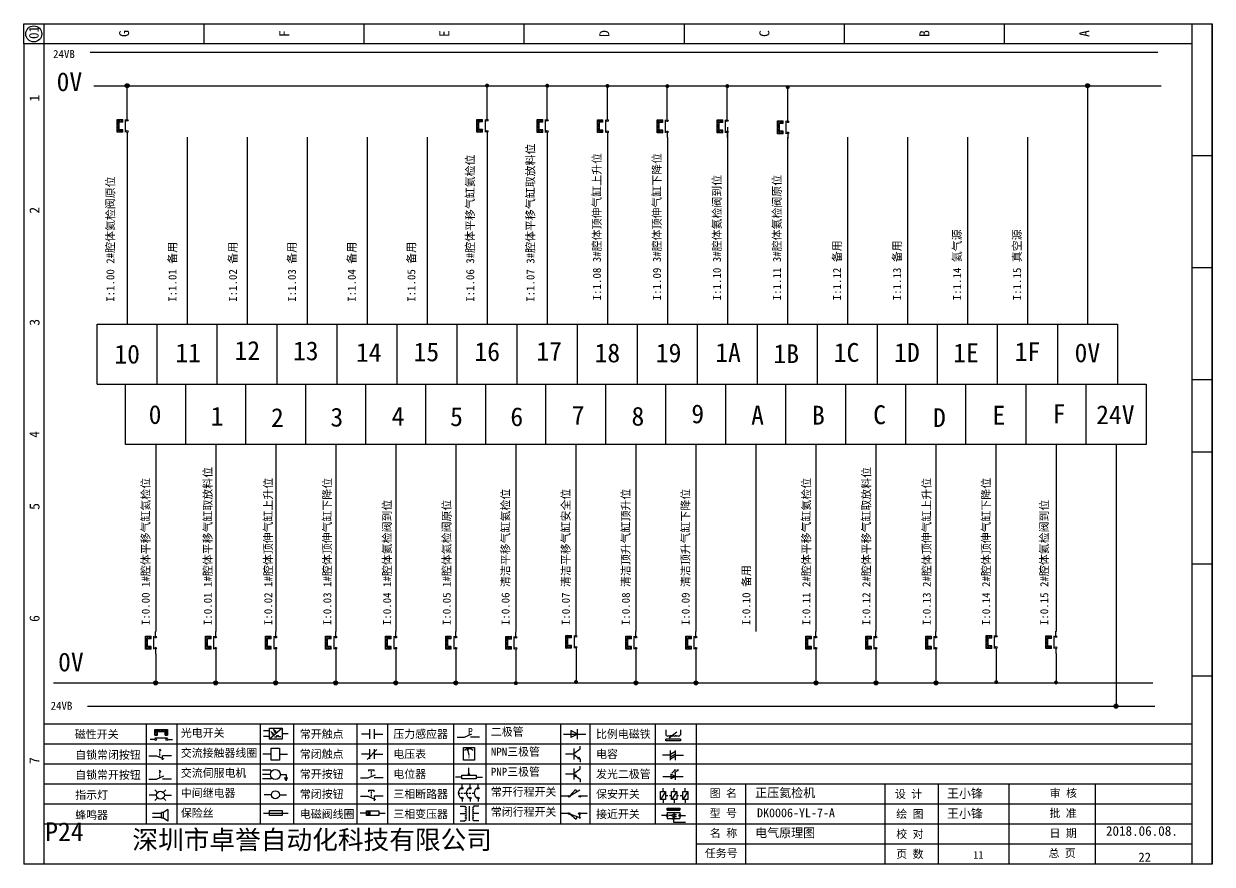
# Model space of a CAD drawing. Header units: millimetres. Extents: x 946 to 4507, y -1073 to 3239.
# Drawn here: x 1274.2 to 1571.2, y -208.3 to 1.7 of the extents above; entities that cross this region are included whole.
import ezdxf

# ---------------------------------------------------------------- set-up
doc = ezdxf.new("R2010")
doc.units = ezdxf.units.MM
doc.layers.add('MISC', color=2, linetype='Continuous')
doc.styles.get("Standard").update_dxf_attribs({"font": ''})
doc.styles.add('样式 0', font='')
doc.styles.add('汉字', font='')
doc.styles.get('Standard').set_extended_font_data('SimSun')
doc.styles.get('样式 0').set_extended_font_data('KaiTi_GB2312')
doc.styles.get('汉字').set_extended_font_data('新宋体')

# ---------------------------------------------------------------- blocks, each defined once
blk = doc.blocks.new('磁性开关')
at = {"linetype": 'ByBlock'}
h = blk.add_hatch(dxfattribs=at)
h.set_pattern_fill('ANSI31', color=256, scale=0.1, style=0)
h.paths.add_polyline_path([(-1907.69, -775.29), (-1910.88, -775.29), (-1910.88, -776.69), (-1910.25, -776.69), (-1910.25, -775.79), (-1908.31, -775.79), (-1908.31, -776.69), (-1907.69, -776.69)])
for p, q in [((-1910.91, -777.81), (-1912.09, -777.81)), ((-1910.88, -776.69), (-1910.88, -775.29)), ((-1910.88, -775.29), (-1907.69, -775.29)), ((-1910.88, -776.69), (-1910.25, -776.69)), ((-1910.88, -777.39), (-1907.69, -777.39)), ((-1910.25, -776.69), (-1910.25, -775.79)), ((-1910.25, -775.79), (-1908.31, -775.79)), ((-1908.31, -776.69), (-1908.31, -775.79)), ((-1908.31, -776.69), (-1907.69, -776.69)), ((-1907.69, -775.29), (-1907.69, -776.69)), ((-1907.66, -777.81), (-1906.48, -777.81))]:
    blk.add_line(p, q, dxfattribs=at)
for centre in [(-1910.68, -777.81), (-1907.88, -777.81)]:
    blk.add_circle(centre, 0.225, dxfattribs=at)
blk = doc.blocks.new('*U204')
at = {"linetype": 'ByBlock'}
for p, q in [((-1909.23, -780.45), (-1909.23, -780.67)), ((-1909.23, -780.45), (-1908.92, -780.84)), ((-1909.23, -780.84), (-1909.23, -781.05)), ((-1911.92, -782.07), (-1910.06, -782.07)), ((-1910.06, -782.07), (-1908.18, -782.88)), ((-1909.23, -781.23), (-1909.23, -781.44)), ((-1909.23, -781.61), (-1909.23, -781.83)), ((-1909.23, -782), (-1909.23, -782.21)), ((-1909.23, -782.38), (-1909.23, -782.43)), ((-1908.52, -783.07), (-1908.52, -782.07)), ((-1906.25, -782.07), (-1908.52, -782.07))]:
    blk.add_line(p, q, dxfattribs=at)
blk = doc.blocks.new('*U205')
at = {"linetype": 'ByBlock'}
for p, q in [((-1911.92, -792.89), (-1910.06, -792.89)), ((-1910.06, -792.89), (-1908.18, -792.08)), ((-1908.88, -791.17), (-1909.23, -790.71)), ((-1909.23, -790.71), (-1909.23, -790.92)), ((-1909.23, -791.09), (-1909.23, -791.31)), ((-1909.23, -791.48), (-1909.23, -791.69)), ((-1909.23, -791.86), (-1909.23, -792.08)), ((-1909.23, -792.25), (-1909.23, -792.47)), ((-1906.25, -792.89), (-1908.52, -792.89))]:
    blk.add_line(p, q, dxfattribs=at)
blk = doc.blocks.new('蜂鸣器')
at = {"linetype": 'ByBlock'}
for p, q in [((-1907.17, -795.53), (-1908.25, -796.26)), ((-1907.17, -795.53), (-1907.17, -798.41)), ((-1908.8, -796.48), (-1911.01, -796.48)), ((-1908.8, -797.46), (-1911.01, -797.46)), ((-1908.25, -796.26), (-1908.8, -796.26)), ((-1908.8, -797.68), (-1908.8, -796.26)), ((-1908.25, -797.68), (-1908.8, -797.68)), ((-1908.25, -797.68), (-1908.25, -796.26)), ((-1907.17, -798.41), (-1908.25, -797.68))]:
    blk.add_line(p, q, dxfattribs=at)
blk = doc.blocks.new('指示灯')
at = {"linetype": 'ByBlock'}
for p, q in [((-1854.25, -776.92), (-1856.06, -776.92)), ((-1854.62, -775.59), (-1853.97, -776.23)), ((-1854.62, -778.25), (-1853.97, -777.61)), ((-1851.9, -775.59), (-1852.54, -776.23)), ((-1851.9, -778.25), (-1852.54, -777.61)), ((-1852.26, -776.92), (-1850.45, -776.92))]:
    blk.add_line(p, q, dxfattribs=at)
blk.add_circle((-1853.26, -776.92), 0.992, dxfattribs=at)
blk = doc.blocks.new('光电开关')
at = {"linetype": 'ByBlock'}
h = blk.add_hatch(dxfattribs=at)
h.set_pattern_fill('ANSI31', color=256, scale=0.01, style=0)
h.set_pattern_definition([(45, (0.172267, 0), (-0.0224506403, 0.0224506403), [])])
h.paths.add_polyline_path([(-1882.44, -776.34), (-1882.5, -775.91), (-1882.68, -776.07)])
h.paths.add_polyline_path([(-1882.44, -776.34), (-1882.68, -776.07), (-1882.86, -776.23)])
h.paths.add_polyline_path([(-1883.11, -776.45), (-1883.29, -776.61), (-1883.05, -776.88)])
h.paths.add_polyline_path([(-1883.29, -776.61), (-1883.47, -776.77), (-1883.05, -776.88)])
for p, q in [((-1884.01, -775.96), (-1885.56, -775.96)), ((-1884.01, -777.39), (-1885.56, -777.39)), ((-1880.91, -775.3), (-1884.01, -778.05)), ((-1883.75, -776.09), (-1883.05, -776.88)), ((-1883.11, -776.45), (-1883.47, -776.77)), ((-1883.05, -776.88), (-1883.47, -776.77)), ((-1883.14, -775.55), (-1882.44, -776.34)), ((-1883.05, -776.88), (-1883.11, -776.45)), ((-1882.5, -775.91), (-1882.86, -776.23)), ((-1882.44, -776.34), (-1882.86, -776.23)), ((-1882.78, -777.47), (-1882.23, -777.47)), ((-1882.44, -776.34), (-1882.5, -775.91)), ((-1882.23, -777.47), (-1882.23, -777.14)), ((-1882.23, -777.14), (-1881.78, -777.14)), ((-1881.78, -777.47), (-1881.78, -777.14)), ((-1881.23, -777.47), (-1881.78, -777.47)), ((-1879.37, -776.67), (-1880.91, -776.67))]:
    blk.add_line(p, q, dxfattribs=at)
blk.add_lwpolyline([(-1884.01, -775.3), (-1880.91, -775.3), (-1880.91, -778.05), (-1884.01, -778.05)], close=True, dxfattribs=at)
blk = doc.blocks.new('交流接触器线圈')
at = {"linetype": 'ByBlock'}
for p, q in [((-1880.82, -781.77), (-1882.87, -781.77)), ((-1878.72, -781.77), (-1876.67, -781.77))]:
    blk.add_line(p, q, dxfattribs=at)
blk.add_lwpolyline([(-1880.82, -780.28), (-1878.72, -780.28), (-1878.72, -783.26), (-1880.82, -783.26)], close=True, dxfattribs=at)
blk = doc.blocks.new('交流伺服电机')
at = {"linetype": 'ByBlock'}
for p, q in [((-1880.97, -785.75), (-1882.94, -785.75)), ((-1880.97, -786.85), (-1882.94, -786.85)), ((-1880.97, -785.75), (-1880.65, -786.03)), ((-1878.49, -786.85), (-1877.07, -786.85)), ((-1877.07, -786.85), (-1877.07, -787.72)), ((-1880.97, -787.94), (-1882.94, -787.94)), ((-1880.97, -787.94), (-1880.65, -787.67)), ((-1877.54, -787.72), (-1876.59, -787.72)), ((-1877.38, -788.01), (-1876.75, -788.01)), ((-1877.23, -788.29), (-1876.9, -788.29))]:
    blk.add_line(p, q, dxfattribs=at)
blk.add_circle((-1879.73, -786.85), 1.24, dxfattribs=at)
blk = doc.blocks.new('中间继电器')
at = {"linetype": 'ByBlock'}
for p, q in [((-1880.72, -791.92), (-1882.54, -791.92)), ((-1878.74, -791.92), (-1876.92, -791.92))]:
    blk.add_line(p, q, dxfattribs=at)
blk.add_circle((-1879.73, -791.92), 0.992, dxfattribs=at)
blk = doc.blocks.new('保险丝')
at = {"linetype": 'ByBlock'}
blk.add_line((-1882.72, -796.49), (-1876.55, -796.49), dxfattribs=at)
blk.add_lwpolyline([(-1881.2, -795.86), (-1878.06, -795.86), (-1878.06, -797.12), (-1881.2, -797.12)], close=True, dxfattribs=at)
blk = doc.blocks.new('常开按钮')
at = {"linetype": 'ByBlock'}
for p, q in [((-1910.06, -787.73), (-1908.18, -786.93)), ((-1909.9, -785.68), (-1908.56, -785.68)), ((-1909.9, -785.68), (-1909.9, -786.07)), ((-1909.23, -785.68), (-1909.23, -785.89)), ((-1909.23, -786.06), (-1909.23, -786.28)), ((-1909.23, -786.45), (-1909.23, -786.67)), ((-1909.23, -786.84), (-1909.23, -787.05)), ((-1908.56, -785.68), (-1908.56, -786.07)), ((-1911.92, -787.73), (-1910.06, -787.73)), ((-1909.23, -787.22), (-1909.23, -787.38)), ((-1906.25, -787.73), (-1908.52, -787.73))]:
    blk.add_line(p, q, dxfattribs=at)
blk = doc.blocks.new('常开触点')
at = {"linetype": 'ByBlock'}
for p, q in [((-1853.82, -782.99), (-1853.82, -780.56)), ((-1852.6, -782.99), (-1852.6, -780.56)), ((-1853.82, -781.77), (-1855.88, -781.77)), ((-1852.6, -781.77), (-1850.55, -781.77))]:
    blk.add_line(p, q, dxfattribs=at)
blk = doc.blocks.new('常闭触点')
at = {"linetype": 'ByBlock'}
for p, q in [((-1853.82, -786.77), (-1855.88, -786.77)), ((-1852.01, -785.66), (-1854.43, -788.1)), ((-1853.82, -787.99), (-1853.82, -785.56)), ((-1852.6, -787.99), (-1852.6, -785.56)), ((-1852.6, -786.77), (-1850.55, -786.77))]:
    blk.add_line(p, q, dxfattribs=at)
blk = doc.blocks.new('常闭按钮')
at = {"linetype": 'ByBlock'}
for p, q in [((-1856.13, -792.28), (-1854.28, -792.28)), ((-1854.28, -792.28), (-1852.4, -793.09)), ((-1854.11, -790.83), (-1852.77, -790.83)), ((-1854.11, -790.83), (-1854.11, -791.22)), ((-1853.44, -790.83), (-1853.44, -791.04)), ((-1853.44, -791.21), (-1853.44, -791.43)), ((-1853.44, -791.6), (-1853.44, -791.82)), ((-1853.44, -791.99), (-1853.44, -792.2)), ((-1853.44, -792.37), (-1853.44, -792.53)), ((-1852.77, -790.83), (-1852.77, -791.22)), ((-1850.47, -792.28), (-1852.73, -792.28)), ((-1852.73, -792.28), (-1852.73, -793.43))]:
    blk.add_line(p, q, dxfattribs=at)
blk = doc.blocks.new('电磁阀线圈')
at = {"linetype": 'ByBlock'}
for p, q in [((-1854.61, -795.92), (-1853.75, -797.16)), ((-1853.75, -795.92), (-1854.61, -797.16)), ((-1853.75, -795.92), (-1853.75, -797.16)), ((-1854.61, -796.54), (-1856.17, -796.54)), ((-1851.53, -796.54), (-1849.97, -796.54))]:
    blk.add_line(p, q, dxfattribs=at)
blk.add_lwpolyline([(-1854.61, -795.92), (-1851.53, -795.92), (-1851.53, -797.16), (-1854.61, -797.16)], close=True, dxfattribs=at)
blk = doc.blocks.new('电压表')
at = {"linetype": 'ByBlock'}
for p, q in [((-1814.84, -780.75), (-1814.91, -781.13)), ((-1814.6, -781.05), (-1814.91, -781.13)), ((-1814.84, -780.75), (-1814.46, -782.26)), ((-1814.84, -780.75), (-1814.6, -781.05))]:
    blk.add_line(p, q, dxfattribs=at)
blk.add_lwpolyline([(-1815.84, -780.34), (-1813.07, -780.34), (-1813.07, -783.49), (-1815.84, -783.49)], close=True, dxfattribs=at)
blk.add_arc((-1814.46, -782.26), 1.56, 46.8313, 133.1687, dxfattribs=at)
at = {"linetype": 'ByBlock', "insert": (-1814.7, -782.39), "char_height": 0.75, "width": 0.6768, "attachment_point": 1}
blk.add_mtext('V', dxfattribs=at)
blk = doc.blocks.new('电位器')
at = {"linetype": 'ByBlock'}
for p, q in [((-1814.45, -787.3), (-1814.62, -786.96)), ((-1814.62, -786.96), (-1814.27, -786.96)), ((-1814.45, -787.3), (-1814.45, -785.39)), ((-1814.45, -787.3), (-1814.27, -786.96)), ((-1816.21, -787.75), (-1817.79, -787.75)), ((-1812.68, -787.75), (-1811.1, -787.75))]:
    blk.add_line(p, q, dxfattribs=at)
blk.add_lwpolyline([(-1816.21, -787.3), (-1812.68, -787.3), (-1812.68, -788.2), (-1816.21, -788.2)], close=True, dxfattribs=at)
blk = doc.blocks.new('三相断路器')
at = {"linetype": 'ByBlock'}
for p, q in [((-1816.17, -790.33), (-1816.17, -789.7)), ((-1814.17, -790.33), (-1814.17, -789.7)), ((-1812.18, -790.33), (-1812.18, -789.7)), ((-1817.14, -791.74), (-1816.72, -791.74)), ((-1816.45, -791.74), (-1816.03, -791.74)), ((-1815.76, -791.74), (-1815.34, -791.74)), ((-1815.07, -791.74), (-1814.65, -791.74)), ((-1814.38, -791.74), (-1813.96, -791.74)), ((-1813.69, -791.74), (-1813.27, -791.74)), ((-1816.17, -793.19), (-1816.17, -793.83)), ((-1814.17, -793.19), (-1814.17, -793.83)), ((-1812.18, -793.19), (-1812.18, -793.83))]:
    blk.add_line(p, q, dxfattribs=at)
for centre in [(-1816.17, -790.55), (-1816.17, -792.98), (-1814.17, -790.55), (-1814.17, -792.98), (-1812.18, -790.55), (-1812.18, -792.98)]:
    blk.add_circle(centre, 0.219, dxfattribs=at)
for centre in [(-1815.81, -791.74), (-1813.82, -791.74), (-1811.83, -791.74)]:
    blk.add_arc(centre, 1.32, 115.5791, 244.4209, dxfattribs=at)
blk = doc.blocks.new('三相变压器')
at = {"linetype": 'ByBlock'}
for p, q in [((-1816.69, -795.03), (-1815.37, -795.03)), ((-1815.37, -795.03), (-1815.37, -795.24)), ((-1814.34, -798.7), (-1814.34, -795.04)), ((-1812, -795.03), (-1813.32, -795.03)), ((-1813.32, -795.03), (-1813.32, -795.24)), ((-1816.69, -796.87), (-1815.37, -796.87)), ((-1816.69, -798.71), (-1815.37, -798.71)), ((-1815.37, -798.71), (-1815.37, -798.5)), ((-1812, -796.87), (-1813.32, -796.87)), ((-1813.32, -798.71), (-1813.32, -798.5)), ((-1812, -798.71), (-1813.32, -798.71))]:
    blk.add_line(p, q, dxfattribs=at)
for centre, start, end in [((-1815.37, -795.51), 270, 90), ((-1815.37, -796.06), 270, 90), ((-1813.32, -795.51), 90, 270), ((-1813.32, -796.06), 90, 270), ((-1815.37, -796.6), 270, 90), ((-1815.37, -797.14), 270, 90), ((-1815.37, -797.68), 270, 90), ((-1815.37, -798.23), 270, 90), ((-1813.32, -796.6), 90, 270), ((-1813.32, -797.14), 90, 270), ((-1813.32, -797.68), 90, 270), ((-1813.32, -798.23), 90, 270)]:
    blk.add_arc(centre, 0.271, start, end, dxfattribs=at)
blk = doc.blocks.new('压力感应器')
at = {"linetype": 'ByBlock'}
for p, q in [((-1817.44, -777.73), (-1815.59, -777.73)), ((-1815.59, -777.73), (-1813.71, -776.93)), ((-1811.78, -777.73), (-1814.05, -777.73))]:
    blk.add_line(p, q, dxfattribs=at)
at = {"linetype": 'ByBlock', "insert": (-1814.65, -775.48), "char_height": 1.68, "width": 1.2242, "attachment_point": 1}
blk.add_mtext('{\\fNSimSun|b0|i0|c134|p49;P}', dxfattribs=at)
blk = doc.blocks.new('二极管')
at = {"linetype": 'ByBlock'}
for p, q in [((-1787.52, -776.77), (-1781.92, -776.77)), ((-1783.97, -776.77), (-1785.69, -775.9)), ((-1785.69, -775.9), (-1785.69, -777.65)), ((-1783.97, -776.77), (-1785.69, -777.65)), ((-1783.97, -777.99), (-1783.97, -775.56))]:
    blk.add_line(p, q, dxfattribs=at)
blk = doc.blocks.new('NPN三极管')
at = {"linetype": 'ByBlock'}
for p, q in [((-1785.73, -780.61), (-1785.73, -783.32)), ((-1785.73, -781.82), (-1784.15, -780.66)), ((-1784.15, -780.66), (-1784.15, -779.98)), ((-1785.73, -781.97), (-1787.81, -781.97)), ((-1785.73, -782.11), (-1784.15, -783.27)), ((-1784.41, -782.73), (-1784.74, -783.18)), ((-1784.15, -783.27), (-1784.74, -783.18)), ((-1784.15, -783.27), (-1784.41, -782.73)), ((-1784.15, -783.27), (-1784.15, -783.96))]:
    blk.add_line(p, q, dxfattribs=at)
blk = doc.blocks.new('PNP三极管')
at = {"linetype": 'ByBlock'}
for p, q in [((-1784.9, -786.74), (-1786.98, -786.74)), ((-1784.9, -785.38), (-1784.9, -788.09)), ((-1784.9, -786.59), (-1783.32, -785.43)), ((-1784.9, -786.88), (-1783.32, -788.04)), ((-1784.9, -786.88), (-1784.31, -786.97)), ((-1784.9, -786.88), (-1784.64, -787.42)), ((-1784.31, -786.97), (-1784.64, -787.42)), ((-1783.32, -785.43), (-1783.32, -784.75)), ((-1783.32, -788.04), (-1783.32, -788.73))]:
    blk.add_line(p, q, dxfattribs=at)
blk = doc.blocks.new('常开行程开关')
at = {"linetype": 'ByBlock'}
for p, q in [((-1786.29, -792.3), (-1788.01, -792.3)), ((-1785.89, -792.17), (-1784.52, -790.62)), ((-1785.89, -792.17), (-1783.43, -790.72)), ((-1784.52, -790.62), (-1784.19, -791.17)), ((-1781.48, -792.3), (-1783.21, -792.3))]:
    blk.add_line(p, q, dxfattribs=at)
for centre in [(-1786.07, -792.3), (-1783.42, -792.3)]:
    blk.add_circle(centre, 0.219, dxfattribs=at)
blk = doc.blocks.new('常闭行程开关')
at = {"linetype": 'ByBlock'}
for p, q in [((-1786.34, -796.62), (-1788.07, -796.62)), ((-1785.93, -796.72), (-1783.25, -797.7)), ((-1785.93, -796.72), (-1784.3, -798)), ((-1784.3, -798), (-1784.08, -797.4)), ((-1783.48, -796.84), (-1783.48, -797.85)), ((-1781.54, -796.62), (-1783.26, -796.62))]:
    blk.add_line(p, q, dxfattribs=at)
for centre in [(-1786.12, -796.62), (-1783.48, -796.62)]:
    blk.add_circle(centre, 0.219, dxfattribs=at)
blk = doc.blocks.new('电容')
at = {"linetype": 'ByBlock'}
for p, q in [((-1756.08, -782.99), (-1756.08, -780.56)), ((-1754.86, -780.79), (-1756.08, -781.55)), ((-1754.86, -782.99), (-1754.86, -780.56)), ((-1756.08, -781.77), (-1758.13, -781.77)), ((-1754.86, -781.44), (-1756.08, -782.2)), ((-1754.86, -781.99), (-1756.08, -782.75)), ((-1754.86, -781.77), (-1752.81, -781.77))]:
    blk.add_line(p, q, dxfattribs=at)
blk = doc.blocks.new('发光二极管')
at = {"linetype": 'ByBlock'}
for p, q in [((-1758.01, -786.77), (-1752.89, -786.77)), ((-1754.84, -786.77), (-1756.04, -786.16)), ((-1756.04, -786.16), (-1756.04, -787.39)), ((-1754.84, -786.77), (-1756.04, -787.39)), ((-1755.78, -785.92), (-1754.89, -785.14)), ((-1754.89, -785.14), (-1755.2, -785.22)), ((-1755.2, -785.22), (-1755.01, -785.43)), ((-1755.08, -785.92), (-1754.18, -785.14)), ((-1754.89, -785.14), (-1755.01, -785.43)), ((-1754.84, -787.63), (-1754.84, -785.92)), ((-1754.18, -785.14), (-1754.49, -785.22)), ((-1754.49, -785.22), (-1754.31, -785.43)), ((-1754.18, -785.14), (-1754.31, -785.43))]:
    blk.add_line(p, q, dxfattribs=at)
blk = doc.blocks.new('比例电磁阀')
at = {"linetype": 'ByBlock'}
for p, q in [((-1757.26, -775.38), (-1757.26, -776.71)), ((-1757.26, -776.71), (-1757.05, -776.71)), ((-1753.6, -777.73), (-1757.25, -777.73)), ((-1757.25, -778.13), (-1757.25, -777.73)), ((-1753.6, -778.13), (-1757.25, -778.13)), ((-1754.5, -775.98), (-1756.35, -777.44)), ((-1756.35, -777.44), (-1756.25, -777.25)), ((-1756.35, -777.44), (-1756.15, -777.38)), ((-1756.15, -777.38), (-1756.25, -777.25)), ((-1753.58, -776.71), (-1753.8, -776.71)), ((-1753.6, -777.73), (-1753.6, -778.13)), ((-1753.58, -775.38), (-1753.58, -776.71))]:
    blk.add_line(p, q, dxfattribs=at)
for centre in [(-1756.78, -776.71), (-1756.24, -776.71), (-1755.7, -776.71), (-1755.15, -776.71), (-1754.61, -776.71), (-1754.07, -776.71)]:
    blk.add_arc(centre, 0.271, 180, 0, dxfattribs=at)
blk = doc.blocks.new('保安开关')
at = {"linetype": 'ByBlock'}
for p, q in [((-1757.96, -790.79), (-1757.96, -789.97)), ((-1755.17, -790.79), (-1755.17, -789.97)), ((-1752.39, -790.79), (-1752.39, -789.97)), ((-1757.33, -790.79), (-1758.6, -792.81)), ((-1757.96, -792.81), (-1757.96, -793.62)), ((-1757.33, -791.8), (-1756.72, -791.8)), ((-1756.35, -791.8), (-1755.89, -791.8)), ((-1754.54, -790.79), (-1755.81, -792.81)), ((-1755.17, -792.81), (-1755.17, -793.62)), ((-1754.52, -791.8), (-1754.06, -791.8)), ((-1753.69, -791.8), (-1753.08, -791.8)), ((-1751.75, -790.79), (-1753.02, -792.81)), ((-1752.39, -792.81), (-1752.39, -793.62))]:
    blk.add_line(p, q, dxfattribs=at)
for points in [[(-1758.6, -790.79), (-1757.33, -790.79), (-1757.33, -792.81), (-1758.6, -792.81)], [(-1755.81, -790.79), (-1754.54, -790.79), (-1754.54, -792.81), (-1755.81, -792.81)], [(-1753.02, -790.79), (-1751.75, -790.79), (-1751.75, -792.81), (-1753.02, -792.81)]]:
    blk.add_lwpolyline(points, close=True, dxfattribs=at)
blk = doc.blocks.new('接近开关')
at = {"linetype": 'ByBlock'}
h = blk.add_hatch(dxfattribs=at)
h.set_pattern_fill('ANSI31', color=256, scale=0.01, style=0)
h.set_pattern_definition([(45, (-89.131516, -30.795668), (-0.0224506403, 0.0224506403), [])])
h.paths.add_polyline_path([(-1513.76, -1123.35), (-1513.76, -1122.85), (-1516.96, -1122.85), (-1516.96, -1123.35)])
for p, q in [((-1517.18, -1124.71), (-1518.36, -1124.71)), ((-1516.96, -1123.35), (-1516.96, -1122.85)), ((-1516.96, -1122.85), (-1513.76, -1122.85)), ((-1516.96, -1123.35), (-1513.76, -1123.35)), ((-1516.96, -1123.95), (-1513.76, -1123.95)), ((-1516.96, -1123.95), (-1516.96, -1125.47)), ((-1516.96, -1125.47), (-1513.76, -1125.47)), ((-1515.91, -1124.71), (-1516.45, -1124.71)), ((-1515.11, -1124.31), (-1515.91, -1124.71)), ((-1515.11, -1125.11), (-1515.91, -1124.71)), ((-1515.33, -1124.53), (-1515.17, -1124.53)), ((-1515.33, -1124.88), (-1515.17, -1124.88)), ((-1515.25, -1124.45), (-1515.25, -1124.61)), ((-1515.11, -1124.31), (-1515.11, -1125.11)), ((-1515.11, -1124.48), (-1514.58, -1124.48)), ((-1515.11, -1124.94), (-1514.58, -1124.94)), ((-1513.76, -1122.85), (-1513.76, -1123.35)), ((-1513.76, -1123.95), (-1513.76, -1125.47)), ((-1513.54, -1124.71), (-1512.36, -1124.71)), ((-1515.36, -1125.69), (-1515.36, -1126.36)), ((-1515.36, -1126.36), (-1512.36, -1126.36))]:
    blk.add_line(p, q, dxfattribs=at)
for centre in [(-1516.96, -1124.71), (-1515.36, -1125.47), (-1513.76, -1124.71)]:
    blk.add_circle(centre, 0.225, dxfattribs=at)

msp = doc.modelspace()

# ---------------------------------------------------------------- hatches: boundary and pattern name
at = {"lineweight": -2}
h = msp.add_hatch(color=0, dxfattribs=at)
edge = h.paths.add_edge_path()
edge.add_arc((1300.081, -13.784), 0.5, 0, 360)
h = msp.add_hatch(color=0, dxfattribs=at)
edge = h.paths.add_edge_path()
edge.add_arc((1390.028, -13.74), 0.5, 0, 360)
h = msp.add_hatch(color=0, dxfattribs=at)
edge = h.paths.add_edge_path()
edge.add_arc((1405.066, -13.791), 0.5, 0, 360)
h = msp.add_hatch(color=0, dxfattribs=at)
edge = h.paths.add_edge_path()
edge.add_arc((1420.105, -13.844), 0.5, 0, 360)
h = msp.add_hatch(color=0, dxfattribs=at)
edge = h.paths.add_edge_path()
edge.add_arc((1435.07, -13.886), 0.5, 0, 360)
h = msp.add_hatch(color=0, dxfattribs=at)
edge = h.paths.add_edge_path()
edge.add_arc((1450.061, -13.877), 0.5, 0, 360)
h = msp.add_hatch(color=0, dxfattribs=at)
edge = h.paths.add_edge_path()
edge.add_arc((1465.166, -14.135), 0.5, 0, 360)
h = msp.add_hatch(color=0, dxfattribs=at)
edge = h.paths.add_edge_path()
edge.add_arc((1540.081, -13.784), 0.5, 0, 360)
h = msp.add_hatch(color=0, dxfattribs=at)
edge = h.paths.add_edge_path()
edge.add_arc((1307.206, -162.996), 0.5, 0, 360)
h = msp.add_hatch(color=0, dxfattribs=at)
edge = h.paths.add_edge_path()
edge.add_arc((1322.206, -162.996), 0.5, 0, 360)
h = msp.add_hatch(color=0, dxfattribs=at)
edge = h.paths.add_edge_path()
edge.add_arc((1337.206, -162.996), 0.5, 0, 360)
h = msp.add_hatch(color=0, dxfattribs=at)
edge = h.paths.add_edge_path()
edge.add_arc((1352.206, -162.996), 0.5, 0, 360)
h = msp.add_hatch(color=0, dxfattribs=at)
edge = h.paths.add_edge_path()
edge.add_arc((1367.206, -162.996), 0.5, 0, 360)
h = msp.add_hatch(color=0, dxfattribs=at)
edge = h.paths.add_edge_path()
edge.add_arc((1382.206, -162.996), 0.5, 0, 360)
h = msp.add_hatch(color=0, dxfattribs=at)
edge = h.paths.add_edge_path()
edge.add_arc((1397.216, -163.063), 0.5, 0, 360)
h = msp.add_hatch(color=0, dxfattribs=at)
edge = h.paths.add_edge_path()
edge.add_arc((1412.257, -162.764), 0.5, 0, 360)
h = msp.add_hatch(color=0, dxfattribs=at)
edge = h.paths.add_edge_path()
edge.add_arc((1427.206, -162.996), 0.5, 0, 360)
h = msp.add_hatch(color=0, dxfattribs=at)
edge = h.paths.add_edge_path()
edge.add_arc((1442.206, -162.996), 0.5, 0, 360)
h = msp.add_hatch(color=0, dxfattribs=at)
edge = h.paths.add_edge_path()
edge.add_arc((1472.206, -162.996), 0.5, 0, 360)
h = msp.add_hatch(color=0, dxfattribs=at)
edge = h.paths.add_edge_path()
edge.add_arc((1487.206, -162.996), 0.5, 0, 360)
h = msp.add_hatch(color=0, dxfattribs=at)
edge = h.paths.add_edge_path()
edge.add_arc((1502.206, -162.996), 0.5, 0, 360)
h = msp.add_hatch(color=0, dxfattribs=at)
edge = h.paths.add_edge_path()
edge.add_arc((1517.269, -162.818), 0.5, 0, 360)
h = msp.add_hatch(color=0, dxfattribs=at)
edge = h.paths.add_edge_path()
edge.add_arc((1532.201, -162.895), 0.5, 0, 360)
h = msp.add_hatch(color=0, dxfattribs=at)
edge = h.paths.add_edge_path()
edge.add_arc((1547.206, -168.813), 0.5, 0, 360)

# ---------------------------------------------------------------- linework, layer by layer
at = {"linetype": 'ByBlock'}
for p, q in [((1274.243, 1.693), (1571.243, 1.693)), ((1274.243, -3.307), (1274.243, 1.693)), ((1279.243, 1.693), (1279.243, -208.307)), ((1571.243, 1.693), (1571.243, -208.307)), ((1571.243, -208.307), (1571.243, 1.693)), ((1274.243, -3.307), (1274.243, -188.307)), ((1566.243, -173.307), (1279.243, -173.307)), ((1566.243, -178.307), (1279.243, -178.307)), ((1566.243, -183.307), (1279.243, -183.307)), ((1274.243, -188.307), (1274.243, -208.307)), ((1566.243, -188.307), (1279.243, -188.307)), ((1566.243, -193.307), (1279.243, -193.307)), ((1566.243, -198.307), (1279.243, -198.307)), ((1566.243, -203.307), (1442.267, -203.307)), ((1571.243, -208.307), (1274.243, -208.307))]:
    msp.add_line(p, q, dxfattribs=at)
at = {"color": 0, "lineweight": -2}
for p, q in [((1290.868, -5.421), (1557.621, -5.421)), ((1291.752, -13.784), (1558.505, -13.784)), ((1300.081, -21.028), (1300.081, -13.784)), ((1390.028, -20.984), (1390.028, -13.74)), ((1405.066, -21.035), (1405.066, -13.791)), ((1420.105, -21.088), (1420.105, -13.844)), ((1435.07, -21.13), (1435.07, -13.886)), ((1450.061, -21.12), (1450.061, -13.877)), ((1465.166, -21.379), (1465.166, -14.135)), ((1540.081, -13.784), (1540.081, -73.39)), ((1300.081, -26.64), (1300.081, -73.39)), ((1315.081, -26.64), (1315.081, -73.39)), ((1330.081, -26.64), (1330.081, -73.39)), ((1345.081, -26.64), (1345.081, -73.39)), ((1360.081, -26.64), (1360.081, -73.39)), ((1375.081, -26.64), (1375.081, -73.39)), ((1390.081, -26.64), (1390.081, -73.39)), ((1405.081, -26.64), (1405.081, -73.39)), ((1420.081, -26.64), (1420.081, -73.39)), ((1435.081, -26.64), (1435.081, -73.39)), ((1450.08, -24.129), (1450.081, -73.39)), ((1465.081, -26.64), (1465.081, -73.39)), ((1480.081, -26.64), (1480.081, -73.39)), ((1495.081, -26.64), (1495.081, -73.39)), ((1510.081, -26.64), (1510.081, -73.39)), ((1525.081, -26.64), (1525.081, -73.39)), ((1532.581, -73.39), (1532.581, -88.39)), ((1292.581, -88.39), (1554.706, -88.39)), ((1314.706, -103.39), (1314.706, -88.39)), ((1329.706, -103.39), (1329.706, -88.39)), ((1344.706, -103.39), (1344.706, -88.39)), ((1359.706, -103.39), (1359.706, -88.39)), ((1374.706, -103.39), (1374.706, -88.39)), ((1389.706, -103.39), (1389.706, -88.39)), ((1404.706, -103.39), (1404.706, -88.39)), ((1419.706, -103.39), (1419.706, -88.39)), ((1434.706, -103.39), (1434.706, -88.39)), ((1449.706, -103.39), (1449.706, -88.39)), ((1464.706, -103.39), (1464.706, -88.39)), ((1479.706, -103.39), (1479.706, -88.39)), ((1494.706, -103.39), (1494.706, -88.39)), ((1509.706, -103.39), (1509.706, -88.39)), ((1524.706, -103.39), (1524.706, -88.39)), ((1539.706, -88.39), (1539.706, -88.39)), ((1539.706, -103.39), (1539.706, -88.39)), ((1307.206, -103.39), (1307.206, -150.141)), ((1322.206, -103.39), (1322.206, -150.141)), ((1337.206, -103.39), (1337.206, -150.141)), ((1352.206, -103.39), (1352.206, -150.141)), ((1367.206, -103.39), (1367.206, -150.141)), ((1382.206, -103.39), (1382.206, -150.141)), ((1397.206, -103.39), (1397.206, -150.141)), ((1412.206, -103.39), (1412.206, -150.141)), ((1427.206, -103.39), (1427.206, -150.141)), ((1442.206, -103.39), (1442.206, -150.141)), ((1457.206, -103.39), (1457.206, -150.141)), ((1472.206, -103.39), (1472.206, -150.141)), ((1487.206, -103.39), (1487.206, -150.141)), ((1502.206, -103.39), (1502.206, -150.141)), ((1517.206, -103.39), (1517.206, -150.141)), ((1532.206, -103.39), (1532.206, -150.141)), ((1547.206, -103.39), (1547.206, -168.813)), ((1307.206, -155.752), (1307.206, -162.996)), ((1322.206, -155.752), (1322.206, -162.996)), ((1337.206, -155.752), (1337.206, -162.996)), ((1352.206, -155.752), (1352.206, -162.996)), ((1367.206, -155.752), (1367.206, -162.996)), ((1382.206, -155.752), (1382.206, -162.996)), ((1397.216, -155.819), (1397.216, -163.063)), ((1412.257, -155.52), (1412.257, -162.764)), ((1427.206, -155.752), (1427.206, -162.996)), ((1442.206, -155.752), (1442.206, -162.996)), ((1472.206, -155.752), (1472.206, -162.996)), ((1487.206, -155.752), (1487.206, -162.996)), ((1502.206, -155.752), (1502.206, -162.996)), ((1517.269, -155.574), (1517.269, -162.818)), ((1532.201, -155.651), (1532.201, -162.895)), ((1281.695, -162.996), (1556.374, -162.996)), ((1290.147, -168.813), (1556.9, -168.813)), ((1304.822, -173.307), (1304.822, -198.307)), ((1312.499, -173.307), (1312.499, -198.307)), ((1333.289, -173.307), (1333.289, -198.307)), ((1341.642, -173.307), (1341.642, -198.307)), ((1357.497, -173.307), (1357.497, -198.307)), ((1365.146, -173.307), (1365.146, -198.307)), ((1381.638, -173.307), (1381.638, -198.307)), ((1389.74, -173.307), (1389.74, -198.307)), ((1408.359, -173.307), (1408.359, -198.307)), ((1415.718, -173.307), (1415.718, -198.307)), ((1432.029, -173.307), (1432.029, -198.307)), ((1442.267, -173.307), (1442.267, -208.222)), ((1454.588, -188.307), (1454.588, -208.222)), ((1489.458, -188.307), (1489.458, -208.307)), ((1502.723, -188.307), (1502.723, -208.307)), ((1520.414, -188.307), (1520.414, -208.307)), ((1542.026, -188.307), (1542.026, -208.307))]:
    msp.add_line(p, q, dxfattribs=at)
at = {"linetype": 'ByBlock'}
for points in [[(1319.243, 1.693), (1319.243, -3.307)], [(1359.243, 1.693), (1359.243, -3.307)], [(1399.243, 1.693), (1399.243, -3.307)], [(1439.243, 1.693), (1439.243, -3.307)], [(1479.243, 1.693), (1479.243, -3.307)], [(1519.243, 1.693), (1519.243, -3.307)], [(1566.243, -208.307), (1566.243, 1.693)], [(1566.243, -3.307), (1274.243, -3.307)], [(1571.243, -31.307), (1566.243, -31.307)], [(1571.243, -59.307), (1566.243, -59.307)], [(1571.243, -87.307), (1566.243, -87.307)], [(1571.243, -105.307), (1566.243, -105.307)], [(1571.243, -133.307), (1566.243, -133.307)], [(1571.243, -161.307), (1566.243, -161.307)]]:
    msp.add_lwpolyline(points, dxfattribs=at)
at = {"color": 0, "lineweight": -2}
for points in [[(1292.581, -73.39), (1307.581, -73.39)], [(1292.581, -88.39), (1292.581, -73.39)], [(1307.581, -73.39), (1322.581, -73.39)], [(1307.581, -88.39), (1307.581, -73.39)], [(1322.581, -73.39), (1337.581, -73.39)], [(1322.581, -88.39), (1322.581, -73.39)], [(1337.581, -73.39), (1352.581, -73.39)], [(1337.581, -88.39), (1337.581, -73.39)], [(1352.581, -73.39), (1367.581, -73.39)], [(1352.581, -88.39), (1352.581, -73.39)], [(1367.581, -73.39), (1382.581, -73.39)], [(1367.581, -88.39), (1367.581, -73.39)], [(1382.581, -73.39), (1397.581, -73.39)], [(1382.581, -88.39), (1382.581, -73.39)], [(1397.581, -73.39), (1412.581, -73.39)], [(1397.581, -88.39), (1397.581, -73.39)], [(1412.581, -73.39), (1427.581, -73.39)], [(1412.581, -88.39), (1412.581, -73.39)], [(1427.581, -73.39), (1442.581, -73.39)], [(1427.581, -88.39), (1427.581, -73.39)], [(1442.581, -73.39), (1457.581, -73.39)], [(1442.581, -88.39), (1442.581, -73.39)], [(1457.581, -73.39), (1472.581, -73.39)], [(1457.581, -88.39), (1457.581, -73.39)], [(1472.581, -73.39), (1487.581, -73.39)], [(1472.581, -88.39), (1472.581, -73.39)], [(1487.581, -73.39), (1502.581, -73.39)], [(1487.581, -88.39), (1487.581, -73.39)], [(1502.581, -73.39), (1517.581, -73.39)], [(1502.581, -88.39), (1502.581, -73.39)], [(1517.581, -73.39), (1532.581, -73.39)], [(1517.581, -88.39), (1517.581, -73.39)], [(1532.581, -73.39), (1547.581, -73.39), (1547.581, -88.39)], [(1314.706, -103.39), (1299.706, -103.39), (1299.671, -88.39)], [(1554.706, -88.39), (1554.706, -103.39), (1539.706, -103.39)], [(1329.706, -103.39), (1314.706, -103.39)], [(1344.706, -103.39), (1329.706, -103.39)], [(1359.706, -103.39), (1344.706, -103.39)], [(1374.706, -103.39), (1359.706, -103.39)], [(1389.706, -103.39), (1374.706, -103.39)], [(1404.706, -103.39), (1389.706, -103.39)], [(1419.706, -103.39), (1404.706, -103.39)], [(1434.706, -103.39), (1419.706, -103.39)], [(1449.706, -103.39), (1434.706, -103.39)], [(1464.706, -103.39), (1449.706, -103.39)], [(1479.706, -103.39), (1464.706, -103.39)], [(1494.706, -103.39), (1479.706, -103.39)], [(1509.706, -103.39), (1494.706, -103.39)], [(1524.706, -103.39), (1509.706, -103.39)], [(1539.706, -103.39), (1524.706, -103.39)]]:
    msp.add_lwpolyline(points, dxfattribs=at)
at = {"linetype": 'ByBlock'}
msp.add_circle((1276.731, -0.834), 2, dxfattribs=at)
at = {"color": 0, "lineweight": -2}
for centre in [(1300.081, -13.784), (1540.081, -13.784), (1307.206, -162.996), (1322.206, -162.996), (1337.206, -162.996), (1352.206, -162.996), (1367.206, -162.996), (1382.206, -162.996), (1427.206, -162.996), (1442.206, -162.996), (1472.206, -162.996), (1487.206, -162.996), (1502.206, -162.996), (1547.206, -168.813)]:
    msp.add_circle(centre, 0.5, dxfattribs=at)

# ---------------------------------------------------------------- block references
at = {"linetype": 'ByBlock', "rotation": 90}
for p in [(522.268, 1885.448), (612.214, 1885.492), (627.252, 1885.441), (642.292, 1885.388), (657.256, 1885.346), (672.248, 1885.356), (687.353, 1885.097), (529.392, 1756.336), (544.392, 1756.336), (559.392, 1756.336), (574.392, 1756.336), (589.392, 1756.336), (604.392, 1756.336), (619.403, 1756.269), (634.443, 1756.568), (649.392, 1756.336), (664.392, 1756.336), (694.392, 1756.336), (709.392, 1756.336), (724.392, 1756.336), (739.455, 1756.514), (754.387, 1756.437)]:
    msp.add_blockref('磁性开关', p, dxfattribs=at)
at = {"linetype": 'ByBlock'}
for name, p in [('磁性开关', (3217.885, 600.653)), ('光电开关', (3219.696, 600.962)), ('常开触点', (3214.51, 605.99)), ('压力感应器', (3199.949, 601.209)), ('二极管', (3196.612, 600.967)), ('比例电磁阀', (3191.955, 600.674)), ('*U204', (3217.432, 600.87)), ('交流接触器线圈', (3216.856, 600.962)), ('常闭触点', (3214.51, 605.99)), ('电压表', (3199.949, 601.209)), ('NPN三极管', (3197.437, 601.196)), ('电容', (3191.955, 600.674)), ('PNP三极管', (3196.612, 600.967)), ('*U205', (3217.432, 605.87)), ('交流伺服电机', (3216.856, 600.962)), ('常开按钮', (3270.296, 600.99)), ('电位器', (3199.949, 601.209)), ('发光二极管', (3191.955, 600.385)), ('指示灯', (3161.646, 585.87)), ('中间继电器', (3216.856, 600.962)), ('常闭按钮', (3214.51, 600.99)), ('三相断路器', (3199.949, 601.209)), ('常开行程开关', (3196.612, 600.967)), ('保安开关', (3191.955, 600.674)), ('蜂鸣器', (3217.432, 600.87)), ('保险丝', (3216.856, 600.962)), ('电磁阀线圈', (3214.51, 600.99)), ('三相变压器', (3199.949, 601.209)), ('常闭行程开关', (3196.612, 600.967)), ('接近开关', (2951.956, 928.591))]:
    msp.add_blockref(name, p, dxfattribs=at)

# ---------------------------------------------------------------- texts
at = {"linetype": 'ByBlock', "attachment_point": 1, "rotation": 90}
for s, insert, char_height, width in [('{\\fKaiTi_GB2312|b0|i0|c134|p0;01}', (1275.532, -2.108), 2.4, 60.2542), ('{\\fKaiTi_GB2312|b0|i0|c134|p0;C}', (1458.072, -1.599), 2.5, 5), ('{\\fKaiTi_GB2312|b0|i0|c134|p0;A}', (1538.072, -1.599), 2.5, 5), ('{\\fKaiTi_GB2312|b0|i0|c134|p0;G}', (1298.072, -1.599), 2.5, 5), ('{\\fKaiTi_GB2312|b0|i0|c134|p0;F}', (1338.072, -1.599), 2.5, 5), ('{\\fKaiTi_GB2312|b0|i0|c134|p0;E}', (1378.072, -1.599), 2.5, 5), ('{\\fKaiTi_GB2312|b0|i0|c134|p0;D}', (1418.072, -1.599), 2.5, 5), ('{\\fKaiTi_GB2312|b0|i0|c134|p0;B}', (1498.072, -1.599), 2.5, 5), ('{\\fKaiTi_GB2312|b0|i0|c134|p49;1}', (1275.672, -17.762), 2.5, 11.7517), ('{\\fKaiTi_GB2312|b0|i0|c134|p49;2}', (1275.672, -45.762), 2.5, 11.7517), ('{\\fKaiTi_GB2312|b0|i0|c134|p49;3}', (1275.672, -73.762), 2.5, 11.7517), ('{\\fKaiTi_GB2312|b0|i0|c134|p49;4}', (1275.672, -101.762), 2.5, 11.7517), ('{\\fKaiTi_GB2312|b0|i0|c134|p49;5}', (1275.672, -119.762), 2.5, 11.7517), ('{\\fKaiTi_GB2312|b0|i0|c134|p49;6}', (1275.672, -147.762), 2.5, 11.7517), ('{\\fKaiTi_GB2312|b0|i0|c134|p49;7}', (1275.672, -183.269), 2.5, 11.7517)]:
    msp.add_mtext(s, dxfattribs=dict(at, insert=insert, char_height=char_height, width=width))
at = {"color": 0, "lineweight": -2, "attachment_point": 1}
for s, insert, char_height, width in [('0V', (1282.447, -10.424), 4.7064, 14.27309), ('10', (1296.87, -78.492), 4.7064, 7.20347), ('11', (1312.123, -78.173), 4.7064, 7.20347), ('12', (1326.911, -77.582), 4.7064, 7.20347), ('13', (1341.505, -77.676), 4.7064, 7.20347), ('14', (1357.241, -78.062), 4.7064, 7.20347), ('15', (1371.645, -77.93), 4.7064, 7.20347), ('16', (1386.865, -77.865), 4.7064, 7.20347), ('17', (1402.333, -77.778), 4.7064, 7.20347), ('18', (1416.881, -78.19), 4.7064, 7.20347), ('19', (1432.184, -78.183), 4.7064, 7.20347), ('1A', (1447.041, -78.08), 4.7064, 7.20347), ('1B', (1461.589, -78.39), 4.7064, 7.20347), ('1C', (1476.653, -78.08), 4.7064, 7.20347), ('1D', (1491.752, -78.079), 4.7064, 7.20347), ('1E', (1506.507, -78.182), 4.7064, 7.20347), ('1F', (1521.88, -77.873), 4.7064, 7.20347), ('0V', (1536.841, -78.182), 4.7064, 7.20347), ('0', (1305.456, -93.589), 4.706, 7.20347), ('1', (1320.952, -93.994), 4.706, 7.20347), ('2', (1336.014, -94.352), 4.706, 7.20347), ('3', (1350.876, -94.248), 4.706, 7.20347), ('4', (1366.176, -94.009), 4.706, 7.20347), ('5', (1380.782, -94.128), 4.706, 7.20347), ('6', (1395.844, -94.128), 4.706, 7.20347), ('7', (1411.171, -93.769), 4.706, 7.20347), ('8', (1426.113, -94.008), 4.706, 7.20347), ('9', (1441.072, -93.411), 4.706, 7.20347), ('A', (1456.015, -93.769), 4.706, 7.20347), ('B', (1471.221, -93.764), 4.706, 7.20347), ('C', (1486.521, -93.645), 4.706, 7.20347), ('D', (1501.463, -94.361), 4.706, 7.20347), ('E', (1516.314, -93.762), 4.706, 7.20347), ('F', (1531.376, -93.404), 4.706, 7.20347), ('24V', (1542.232, -93.643), 4.7064, 7.20347), ('0V', (1282.822, -155.422), 4.7064, 14.27309), ('P24', (1279.601, -197.829), 4.7064, 14.27309), ('深圳市卓誉自动化科技有限公司', (1301.376, -199.835), 4.70644, 96.11383)]:
    msp.add_mtext(s, dxfattribs=dict(at, insert=insert, char_height=char_height, width=width))
at = {"color": 0, "lineweight": -2, "char_height": 2, "width": 71.79445, "attachment_point": 1, "rotation": 90}
for s, insert in [('{\\C256;I:1.07 3#腔体平移气缸取放料位}', (1399.866, -67.784)), ('{\\C256;I:1.06 3#腔体平移气缸氦检位}', (1384.804, -67.784)), ('{\\C256;I:1.08 3#腔体顶伸气缸上升位}', (1416.467, -67.405)), ('{\\C256;I:1.09 3#腔体顶伸气缸下降位}', (1431.467, -67.405)), ('{\\C256;I:1.00 2#腔体氦检阀原位}', (1294.876, -67.784)), ('{\\C256;I:1.10 3#腔体氦检阀到位}', (1446.467, -67.405)), ('{\\C256;I:1.11 3#腔体氦检阀原位}', (1461.467, -67.405)), ('{\\C256;I:1.14 氦气源}', (1506.467, -67.405)), ('{\\C256;I:1.15 真空源}', (1521.467, -67.405)), ('{\\C256;I:1.01 备用}', (1310.404, -67.784)), ('{\\C256;I:1.02 备用}', (1325.493, -67.784)), ('{\\C256;I:1.03 备用}', (1340.253, -67.784)), ('{\\C256;I:1.04 备用}', (1355.209, -67.784)), ('{\\C256;I:1.05 备用}', (1370.103, -67.784)), ('{\\C256;I:1.12 备用}', (1476.467, -67.405)), ('{\\C256;I:1.13 备用}', (1491.467, -67.405)), ('{\\C256;I:0.01 1#腔体平移气缸取放料位}', (1319.235, -148.564)), ('{\\C256;I:0.12 2#腔体平移气缸取放料位}', (1483.796, -148.564)), ('{\\C256;I:0.00 1#腔体平移气缸氦检位}', (1303.707, -148.564)), ('{\\C256;I:0.02 1#腔体顶伸气缸上升位}', (1334.324, -148.564)), ('{\\C256;I:0.03 1#腔体顶伸气缸下降位}', (1349.084, -148.564)), ('{\\C256;I:0.11 2#腔体平移气缸氦检位}', (1468.8, -148.564)), ('{\\C256;I:0.13 2#腔体顶伸气缸上升位}', (1498.887, -148.564)), ('{\\C256;I:0.14 2#腔体顶伸气缸下降位}', (1513.744, -148.564)), ('{\\C256;I:0.06 清洁平移气缸氦检位}', (1393.635, -148.564)), ('{\\C256;I:0.07 清洁平移气缸安全位}', (1408.697, -148.564)), ('{\\C256;I:0.08 清洁顶升气缸顶升位}', (1423.69, -148.564)), ('{\\C256;I:0.09 清洁顶升气缸下降位}', (1438.632, -148.564)), ('{\\C256;I:0.04 1#腔体氦检阀到位}', (1364.04, -148.564)), ('{\\C256;I:0.05 1#腔体氦检阀原位}', (1378.934, -148.564)), ('{\\C256;I:0.15 2#腔体氦检阀到位}', (1528.255, -148.564)), ('{\\C256;I:0.10 备用}', (1453.804, -148.564))]:
    msp.add_mtext(s, dxfattribs=dict(at, insert=insert))
at = {"char_height": 2, "attachment_point": 1, "style": '汉字'}
for s, insert in [('{\\fKaiTi_GB2312|b0|i0|c134|p49;磁性开关}', (1287.018, -174.836)), ('{\\fKaiTi_GB2312|b0|i0|c134|p49;光电开关}', (1313.494, -174.498)), ('{\\fKaiTi_GB2312|b0|i0|c134|p49;常开触点}', (1343.247, -174.785)), ('{\\fKaiTi_GB2312|b0|i0|c134|p49;压力感应器}', (1366.607, -174.776)), ('{\\fKaiTi_GB2312|b0|i0|c134|p49;二极管}', (1390.973, -174.214)), ('{\\fKaiTi_GB2312|b0|i0|c134|p49;比例电磁铁}', (1417.262, -174.786)), ('{\\fKaiTi_GB2312|b0|i0|c134|p49;自锁常闭按钮}', (1287.099, -179.992)), ('{\\fKaiTi_GB2312|b0|i0|c134|p49;交流接触器线圈}', (1313.494, -179.498)), ('{\\fKaiTi_GB2312|b0|i0|c134|p49;常闭触点}', (1343.247, -179.785)), ('{\\fKaiTi_GB2312|b0|i0|c134|p49;电压表}', (1366.607, -179.776)), ('{\\fKaiTi_GB2312|b0|i0|c134|p49;NPN三极管}', (1390.973, -179.214)), ('{\\fKaiTi_GB2312|b0|i0|c134|p49;电容}', (1417.262, -179.786)), ('{\\fKaiTi_GB2312|b0|i0|c134|p49;PNP三极管}', (1390.973, -184.214)), ('{\\fKaiTi_GB2312|b0|i0|c134|p49;自锁常开按钮}', (1287.099, -184.992)), ('{\\fKaiTi_GB2312|b0|i0|c134|p49;交流伺服电机}', (1313.494, -184.498)), ('{\\fKaiTi_GB2312|b0|i0|c134|p49;常开按钮}', (1343.247, -184.785)), ('{\\fKaiTi_GB2312|b0|i0|c134|p49;电位器}', (1366.607, -184.776)), ('{\\fKaiTi_GB2312|b0|i0|c134|p49;发光二极管}', (1417.262, -184.786)), ('{\\fKaiTi_GB2312|b0|i0|c134|p49;指示灯}', (1287.099, -189.992)), ('{\\fKaiTi_GB2312|b0|i0|c134|p49;中间继电器}', (1313.494, -189.498)), ('{\\fKaiTi_GB2312|b0|i0|c134|p49;常闭按钮}', (1343.247, -189.785)), ('{\\fKaiTi_GB2312|b0|i0|c134|p49;三相断路器}', (1366.607, -189.776)), ('{\\fKaiTi_GB2312|b0|i0|c134|p49;常开行程开关}', (1390.973, -189.214)), ('{\\fKaiTi_GB2312|b0|i0|c134|p49;保安开关}', (1417.262, -189.786)), ('{\\fKaiTi_GB2312|b0|i0|c134|p0;图 名}', (1445.661, -189.551)), ('{\\fKaiTi_GB2312|b0|i0|c134|p0;设 计}', (1491.949, -189.767)), ('{\\fKaiTi_GB2312|b0|i0|c134|p0;审 核}', (1530.629, -189.557)), ('{\\fKaiTi_GB2312|b0|i0|c134|p49;蜂鸣器}', (1287.099, -194.992)), ('{\\fKaiTi_GB2312|b0|i0|c134|p49;保险丝}', (1313.494, -194.498)), ('{\\fKaiTi_GB2312|b0|i0|c134|p49;电磁阀线圈}', (1343.247, -194.785)), ('{\\fKaiTi_GB2312|b0|i0|c134|p49;三相变压器}', (1366.607, -194.776)), ('{\\fKaiTi_GB2312|b0|i0|c134|p49;常闭行程开关}', (1390.973, -194.214)), ('{\\fKaiTi_GB2312|b0|i0|c134|p49;接近开关}', (1417.262, -194.786)), ('{\\fKaiTi_GB2312|b0|i0|c134|p0;型 号}', (1445.661, -194.551)), ('{\\fKaiTi_GB2312|b0|i0|c134|p0;绘 图}', (1492.278, -194.767)), ('{\\fKaiTi_GB2312|b0|i0|c134|p0;批 准}', (1530.559, -194.557)), ('{\\fKaiTi_GB2312|b0|i0|c134|p0;名 称}', (1445.712, -199.551)), ('{\\fKaiTi_GB2312|b0|i0|c134|p0;校 对}', (1492.278, -199.767)), ('{\\fKaiTi_GB2312|b0|i0|c134|p0;日 期}', (1530.559, -199.557)), ('{\\fKaiTi_GB2312|b0|i0|c134|p0;任务号}', (1444.442, -204.557)), ('{\\fKaiTi_GB2312|b0|i0|c134|p0;页 数}', (1492.278, -204.767)), ('{\\fKaiTi_GB2312|b0|i0|c134|p0;总 页}', (1530.33, -204.557))]:
    msp.add_mtext(s, dxfattribs=dict(at, insert=insert))
at = {"char_height": 2.2, "width": 75.3177, "attachment_point": 1, "style": '汉字'}
for s, insert in [('正压氦检机', (1457.015, -189.366)), ('{\\fKaiTi_GB2312|b0|i0|c134|p49;DK0006-YL-7-A}', (1457.493, -194.366))]:
    msp.add_mtext(s, dxfattribs=dict(at, insert=insert))
at = {"attachment_point": 1}
for s, insert, char_height, width in [('王小锋', (1504.944, -189.553), 2.2, 75.3177), ('王小锋', (1504.944, -194.553), 2.2, 75.3177), ('{\\fKaiTi_GB2312|b0|i0|c134|p49;2018.06.08.}', (1544.682, -198.801), 2.4, 72.30504), ('{\\fKaiTi_GB2312|b0|i0|c134|p49;电气原理图}', (1457.009, -199.359), 2.2, 75.3177), ('{\\fKaiTi_GB2312|b0|i0|c134|p49;11}', (1511.507, -205.005), 1.92, 75.3177), ('{\\fKaiTi_GB2312|b0|i0|c134|p49;22}', (1552.801, -205.395), 2.304, 90.38124)]:
    msp.add_mtext(s, dxfattribs=dict(at, insert=insert, char_height=char_height, width=width))
at = {"layer": 'MISC', "color": 0, "char_height": 2, "width": 5.01683, "attachment_point": 1, "style": '样式 0'}
for insert in [(1281.554, -4.865), (1280.946, -167.71)]:
    msp.add_mtext('24VB', dxfattribs=dict(at, insert=insert))

doc.saveas('drawing.dxf')
